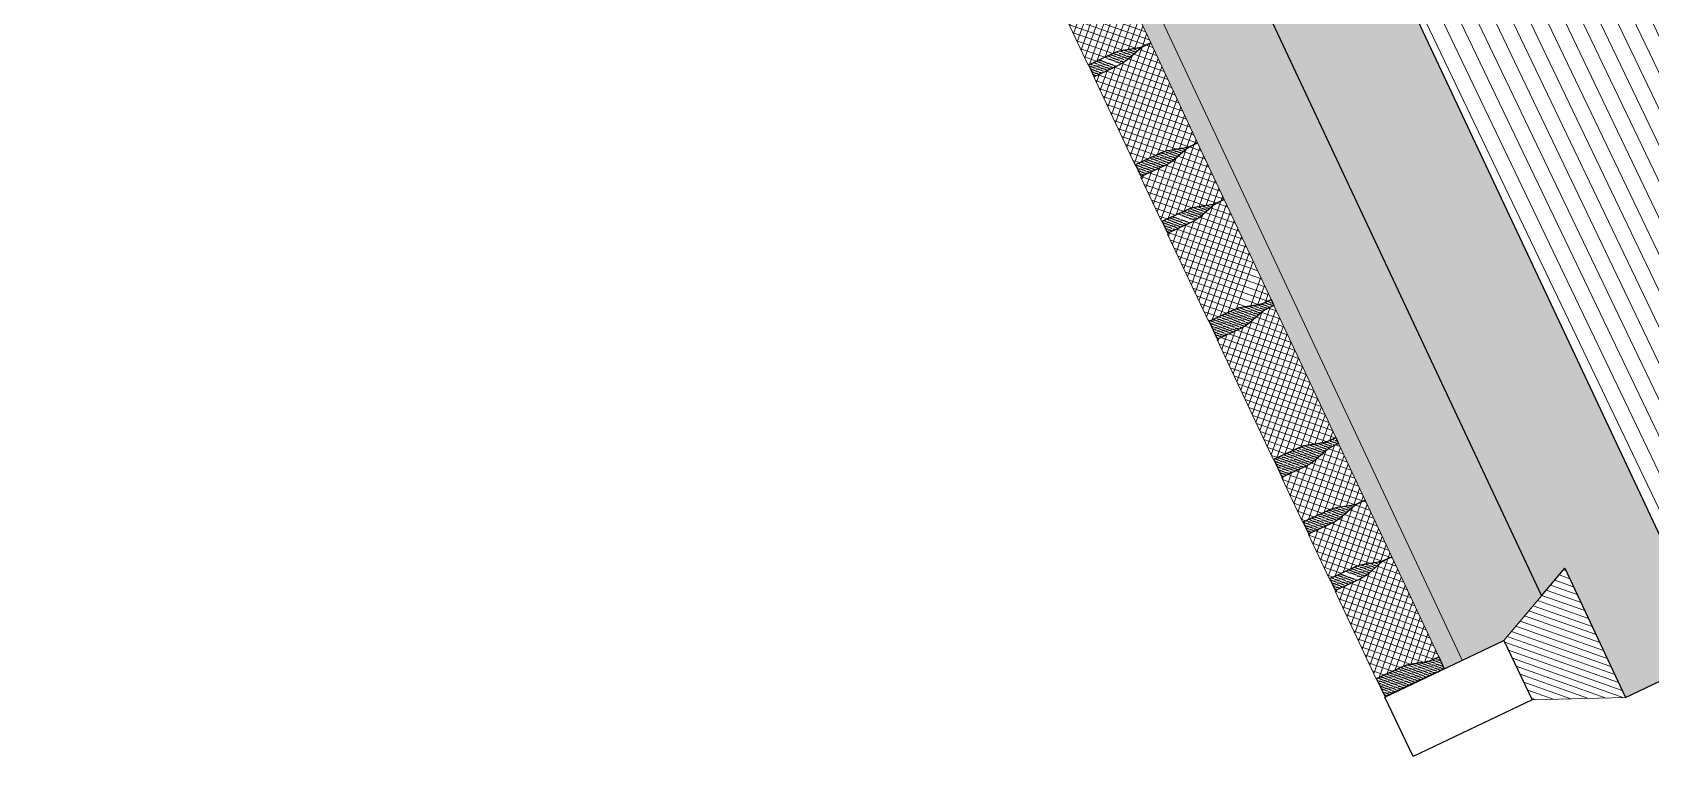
# Model space of a CAD drawing. Header units: metres. Extents: x 678805 to 1359287, y 2747329 to 5497370.
# Drawn here: x 679488.999 to 679491.453, y 2747419.36 to 2747420.459 of the extents above; entities that cross this region are included whole.
import ezdxf

# ---------------------------------------------------------------- set-up
doc = ezdxf.new("R2010")
doc.units = ezdxf.units.M
doc.layers.add('02-L-Waterfeatures 01', color=7, linetype='Continuous', true_color=0x4da6ff)
doc.layers.add('XREF_MON_WATERFEATURE$0$EIT_3 TR sorra', color=7, linetype='Continuous', true_color=0xd8ceb0)
doc.layers.add('XREF_MON_WATERFEATURE$0$-aux', color=50, linetype='Continuous', plot=False)
doc.layers.add('XREF_MON_WATERFEATURE$0$00_Aux', color=6, linetype='Continuous', plot=False)
doc.layers.add('XREF_MON_WATERFEATURE$0$02-L-projecció', color=7, linetype='Continuous', lineweight=5, true_color=0x636363)
doc.layers.add('XREF_MON_WATERFEATURE$0$3-TR tot_u', color=7, linetype='Continuous', lineweight=5, true_color=0x787878)
for name, color, linetype, lineweight in [('XREF_MON_WATERFEATURE$0$02-L-seccionat', 6, 'Continuous', 5), ('XREF_MON_WATERFEATURE$0$3-TR Formigó', 252, 'Continuous', 0), ('XREF_MON_WATERFEATURE$0$3-TR terra compactada', 45, 'Continuous', 0), ('XREF_MON_WATERFEATURE$0$3-TR Tot-u', 37, 'Continuous', 0)]:
    doc.layers.add(name, color=color, linetype=linetype, lineweight=lineweight)
pattern_1 = [(44.99999999989513, (-44.29588849237189, 27.28870048653334), (-0.006735192090789539, 0.006735192090814188), []), (134.999999999895, (-44.29588849237189, 27.28870048653334), (-0.006735192090814189, -0.006735192090789538), [])]
pattern_2 = [(43.98579928964266, (-30.28325348580256, -73.86376115307212), (0.001927275125572215, 0.00660389192404396), [0.008532812500000058, -0.001706562500000013, 0, -0.001706562500000013])]

# ---------------------------------------------------------------- blocks, each defined once
blk = doc.blocks.new('XREF_MON_WATERFEATURE$0$Font')
at = {"layer": 'XREF_MON_WATERFEATURE$0$3-TR Formigó'}
h = blk.add_hatch(dxfattribs=at)
h.set_pattern_fill('ANSI37', color=256, scale=0.002999999999999999, angle=-18.27604261032589, style=0)
h.set_pattern_definition(pattern_1)
edge = h.paths.add_edge_path()
edge.add_line((-1.163036262616515, -3.871823441702873), (-1.162972360383719, -3.863627911079675))
edge.add_arc((-1.211388445459306, -3.863250386435539), 0.04841755604090864, 359.5532453845096, 375.5522645108986)
edge.add_line((-1.1647436353378, -3.850268803071231), (-1.17052838485688, -3.829483331181109))
edge.add_arc((-1.115476071834564, -3.814161871094257), 0.0571445923871407, 179.5532536024137, 195.5522727286961, ccw=False)
edge.add_line((-1.172618926968426, -3.813716307748109), (-1.172298268880695, -3.772592283785343))
edge.add_line((-1.172298268880695, -3.772592284018174), (-1.173095450736582, -3.772586068371311))
edge.add_line((-1.17309544980526, -3.772586068604141), (-1.173088867682964, -3.771742017474025))
edge.add_line((-1.173088868614286, -3.771742017474025), (-1.318910307250917, -3.770604995079339))
edge.add_line((-1.318910306319594, -3.770604994613677), (-1.318916885415092, -3.771449047140777))
edge.add_line((-1.318916886113584, -3.771449047140777), (-1.319714068202302, -3.771442827302963))
edge.add_line((-1.31971406750381, -3.771442827768624), (-1.32003472559154, -3.812566854991019))
edge.add_arc((-1.37717757280916, -3.812121288385242), 0.05714458379640931, 343.554231245203, 359.5532503714855, ccw=False)
edge.add_line((-1.322370881214738, -3.82829935895279), (-1.328479049261659, -3.848992102313787))
edge.add_arc((-1.282042351551354, -3.862699483055621), 0.04841754998161203, 163.5542306388009, 179.5532497651898)
edge.add_line((-1.330458430107683, -3.862321963068098), (-1.330522334203124, -3.870517492294312))
edge.add_line((-1.330522334203124, -3.870517492061481), (-1.163036263547838, -3.871823441470042))
h = blk.add_hatch(dxfattribs=at)
h.set_pattern_fill('ANSI37', color=256, scale=0.002999999999999999, angle=-18.27604261032589, style=0)
h.set_pattern_definition(pattern_1)
edge = h.paths.add_edge_path()
edge.add_line((-1.068076093215495, -3.872567444574088), (-1.068012188188732, -3.864371915347874))
edge.add_arc((-1.116428280714899, -3.863994400016963), 0.04841756399451735, 359.5532561195993, 375.5522752459881)
edge.add_line((-1.069783465471119, -3.851012805942446), (-1.075568214990199, -3.830227335449308))
edge.add_arc((-1.020515900570899, -3.814905878156424), 0.05714459360587391, 179.5532500560626, 195.552269182345, ccw=False)
edge.add_line((-1.077658755239099, -3.814460312016308), (-1.077338096685708, -3.773336289916188))
edge.add_line((-1.077338096685708, -3.773336289916188), (-1.078135278075933, -3.773330072872341))
edge.add_line((-1.078135279007256, -3.773330072406679), (-1.078128697350621, -3.772486021276563))
edge.add_line((-1.078128696419299, -3.772486021276563), (-1.151424262672663, -3.771914510987699))
edge.add_line((-1.151424263603985, -3.77191451145336), (-1.151430845493451, -3.772758562117815))
edge.add_line((-1.15143084526062, -3.772758561884984), (-1.152228026418015, -3.772752341581509))
edge.add_line((-1.152228026650846, -3.772752341348678), (-1.152548684738576, -3.813876369036734))
edge.add_arc((-1.209691532421857, -3.813430806621909), 0.05714458495983928, 343.55423481017897, 359.5532539364614, ccw=False)
edge.add_line((-1.154884838499129, -3.829608873929828), (-1.160993007477373, -3.850301617756486))
edge.add_arc((-1.114556307438761, -3.864008997566998), 0.04841755139078339, 163.5542328879753, 179.5532520143642)
edge.add_line((-1.162972387857735, -3.863631478743628), (-1.163036290556192, -3.871827007969841))
edge.add_line((-1.163036290556192, -3.871827007969841), (-1.068076093681157, -3.872567444806919))
h = blk.add_hatch(dxfattribs=at)
h.set_pattern_fill('ANSI37', color=256, scale=0.002999999999999999, angle=-18.27604261032589, style=0)
h.set_pattern_definition(pattern_1)
edge = h.paths.add_edge_path()
edge.add_line((-0.9731158390641212, -3.873300814069808), (-0.9730519340373576, -3.865105285309255))
edge.add_arc((-1.021468025632203, -3.864727769978344), 0.04841756399451735, 359.5532561195993, 375.5522752459881)
edge.add_line((-0.9748232117854059, -3.851746176136658), (-0.9806079617701471, -3.83096070564352))
edge.add_arc((-0.9255556468851864, -3.81563925021328), 0.05714459172742452, 179.5532486136175, 195.5522677398999, ccw=False)
edge.add_line((-0.9826985006220639, -3.815193682443351), (-0.9823778425343335, -3.774069659877568))
edge.add_line((-0.9823778429999948, -3.774069659411907), (-0.9831750243902206, -3.774063441436738))
edge.add_line((-0.9831750243902206, -3.774063441203907), (-0.9831684427335858, -3.773219391936436))
edge.add_line((-0.9831684431992471, -3.773219392169267), (-1.056464009452611, -3.772647879552096))
edge.add_line((-1.056464009452611, -3.772647879784927), (-1.056470591574907, -3.773491931846365))
edge.add_line((-1.056470590643585, -3.773491932079196), (-1.057267771568149, -3.773485712241381))
edge.add_line((-1.057267772499472, -3.77348571177572), (-1.057588430587202, -3.814609739463776))
edge.add_arc((-1.114731277804822, -3.81416418030858), 0.05714458446835607, 343.55423812876256, 359.553257255045, ccw=False)
edge.add_line((-1.059924583416432, -3.830342244589701), (-1.066032753325999, -3.851034987485036))
edge.add_arc((-1.019596053287387, -3.864742363803089), 0.04841755089930013, 163.5542368047178, 179.5532559311067)
edge.add_line((-1.068012132775038, -3.864364848006517), (-1.068076035939157, -3.872560376767069))
edge.add_line((-1.068076035939157, -3.872560376767069), (-0.9731158390641212, -3.873300814069808))
h = blk.add_hatch(dxfattribs=at)
h.set_pattern_fill('ANSI37', color=256, scale=0.002999999999999999, angle=-18.27604261032589, style=0)
h.set_pattern_definition(pattern_1)
edge = h.paths.add_edge_path()
edge.add_line((-0.7418861268088222, -3.875103799626231), (-0.7418222222477198, -3.866908269934356))
edge.add_arc((-0.790238309185952, -3.866530753904954), 0.04841755879897958, 359.5532549376188, 375.5522740640078)
edge.add_line((-0.7435934990644455, -3.853549162391573), (-0.7493782481178641, -3.832763691432774))
edge.add_arc((-0.6943259313702583, -3.817442230414599), 0.05714459570422878, 179.5532531614392, 195.5522722877216, ccw=False)
edge.add_line((-0.7514687897637486, -3.816996667068452), (-0.7511481316760182, -3.775872642640024))
edge.add_line((-0.7511481316760182, -3.775872642174363), (-0.7519453121349216, -3.775866426993161))
edge.add_line((-0.7519453126005828, -3.775866427458823), (-0.7519387318752706, -3.775022377260029))
edge.add_line((-0.751938730943948, -3.775022377260029), (-0.9515041131526232, -3.773466293700039))
edge.add_line((-0.9515041131526232, -3.773466293234378), (-0.9515106952749193, -3.774310344830155))
edge.add_line((-0.9515106957405806, -3.774310345295817), (-0.9523078761994839, -3.774304126854986))
edge.add_line((-0.9523078766651452, -3.774304126389325), (-0.9526285352185369, -3.815428151749074))
edge.add_arc((-1.009771389886737, -3.814982590498403), 0.05714459157949218, 343.5542357957462, 359.55325492202866, ccw=False)
edge.add_line((-0.9549646889790893, -3.831160658504814), (-0.9610728584229946, -3.85185340186581))
edge.add_arc((-0.9146361593157053, -3.865560779813677), 0.04841755114504179, 163.5542348463463, 179.5532539727352)
edge.add_line((-0.9630522383376956, -3.865183263085783), (-0.9631161415018141, -3.873378791846335))
edge.add_line((-0.9631161415018141, -3.873378791613504), (-0.7418861272744834, -3.875103799859062))
h = blk.add_hatch(dxfattribs=at)
h.set_pattern_fill('ANSI37', color=256, scale=0.002999999999999999, angle=-18.27604261032589, style=0)
h.set_pattern_definition(pattern_1)
edge = h.paths.add_edge_path()
edge.add_line((-0.5644003860652447, -3.876491218106821), (-0.5643364838324487, -3.868295687949285))
edge.add_arc((-0.612752569373697, -3.867918163537979), 0.04841755769945276, 359.5532451242807, 375.5522642506697)
edge.add_line((-0.5661077587865293, -3.85493657970801), (-0.5718925083056092, -3.83415110828355))
edge.add_arc((-0.5168401915580034, -3.818829649593681), 0.05714459382577922, 179.5532517189943, 195.5522708452767, ccw=False)
edge.add_line((-0.5739830485545099, -3.818384084384888), (-0.573662391398102, -3.777260060887784))
edge.add_line((-0.573662391398102, -3.777260061353445), (-0.5744595727883279, -3.777253845240921))
edge.add_line((-0.5744595723226666, -3.777253845240921), (-0.5744529906660318, -3.776409795042127))
edge.add_line((-0.5744529915973544, -3.776409794576466), (-0.7202744288370013, -3.775272771250457))
edge.add_line((-0.7202744288370013, -3.775272771483287), (-0.7202810090966523, -3.776116823544726))
edge.add_line((-0.720281008630991, -3.776116823777556), (-0.7210781914182007, -3.776110603939742))
edge.add_line((-0.721078191883862, -3.776110603939742), (-0.7213988495059311, -3.817234631627798))
edge.add_arc((-0.7785416995175183, -3.816789067350328), 0.05714458686049412, 343.5542333972789, 359.5532525235613, ccw=False)
edge.add_line((-0.7237350037321448, -3.832967136520892), (-0.7298431722447276, -3.853659879416227))
edge.add_arc((-0.6834064731374383, -3.867367260623723), 0.04841755163652518, 163.5542309296038, 179.5532500559927)
edge.add_line((-0.7318225530907512, -3.866989740403369), (-0.7318864571861923, -3.875185269163921))
edge.add_line((-0.7318864571861923, -3.875185268931091), (-0.5644003860652447, -3.876491217873991))
h = blk.add_hatch(dxfattribs=at)
h.set_pattern_fill('ANSI37', color=256, scale=0.002999999999999999, angle=-18.27604261032589, style=0)
h.set_pattern_definition(pattern_1)
edge = h.paths.add_edge_path()
edge.add_line((-0.4694402148015797, -3.877235152292997), (-0.4693763102404773, -3.869039622601122))
edge.add_arc((-0.5177924009039998, -3.868662107735872), 0.04841756233597327, 359.5532563798284, 375.5522755062173)
edge.add_line((-0.4711475875228643, -3.855680514127016), (-0.476932336576283, -3.834895043633878))
edge.add_arc((-0.4218800207599998, -3.819573584478348), 0.05714459382577926, 179.5532517189943, 195.5522708452767, ccw=False)
edge.add_line((-0.4790228782221675, -3.819128019735217), (-0.4787022196687758, -3.778003997169435))
edge.add_line((-0.4787022196687758, -3.778003996703774), (-0.479499401524663, -3.777997779659927))
edge.add_line((-0.4794994010590017, -3.777997779659927), (-0.4794928189367056, -3.777153728995472))
edge.add_line((-0.4794928184710443, -3.777153729461133), (-0.5527883847244084, -3.776582218240947))
edge.add_line((-0.5527883851900697, -3.776582217775285), (-0.5527949673123658, -3.777426268905401))
edge.add_line((-0.5527949668467045, -3.777426269371063), (-0.5535921477712691, -3.777420049533248))
edge.add_line((-0.5535921482369304, -3.777420049067587), (-0.5539128058589995, -3.818544077221304))
edge.add_arc((-0.611055651679635, -3.818098514340818), 0.05714458330492601, 343.55423456378713, 359.5532536900696, ccw=False)
edge.add_line((-0.5562489600852132, -3.834276581648737), (-0.5623571290634573, -3.854969324544072))
edge.add_arc((-0.5159204285591841, -3.868676705984399), 0.04841755329143844, 163.5542312204068, 179.5532503467957)
edge.add_line((-0.5643365099094808, -3.868299186229706), (-0.5644004121422768, -3.876494714990258))
edge.add_line((-0.5644004116766155, -3.876494714524597), (-0.4694402148015797, -3.877235152292997))
h = blk.add_hatch(dxfattribs=at)
h.set_pattern_fill('ANSI37', color=256, scale=0.002999999999999999, angle=-18.27604261032589, style=0)
h.set_pattern_definition(pattern_1)
edge = h.paths.add_edge_path()
edge.add_line((-0.3019541441462934, -3.878541100770235), (-0.3018902409821749, -3.87034557107836))
edge.add_arc((-0.3503063255921006, -3.86996804876253), 0.04841755626081401, 359.553247347177, 375.5522664735659)
edge.add_line((-0.3036615164019167, -3.856986463535577), (-0.3094462659209967, -3.836200991179794))
edge.add_arc((-0.2543939552269876, -3.820879531558603), 0.05714458907005258, 179.5532540433883, 195.5522731696707, ccw=False)
edge.add_line((-0.3115368080325425, -3.820433968910947), (-0.3112161499448121, -3.77930994448252))
edge.add_line((-0.3112161499448121, -3.77930994448252), (-0.3120133318006992, -3.779303728369996))
edge.add_line((-0.3120133313350379, -3.779303728369996), (-0.3120067487470806, -3.778459678636864))
edge.add_line((-0.3120067482814193, -3.778459678404033), (-0.4578281869180501, -3.777322654612362))
edge.add_line((-0.4578281873837113, -3.777322654845193), (-0.457834767177701, -3.778166707837954))
edge.add_line((-0.4578347676433623, -3.778166707837954), (-0.4586319499649107, -3.778160487534478))
edge.add_line((-0.4586319494992495, -3.778160487767309), (-0.4589526071213186, -3.819284514989704))
edge.add_arc((-0.5160954538732767, -3.818838950246572), 0.05714458355066769, 343.5542329044951, 359.5532520307775, ccw=False)
edge.add_line((-0.461288760881871, -3.835017019417137), (-0.4673969293944538, -3.855709763243794))
edge.add_arc((-0.4209602321498096, -3.869417143752798), 0.04841754998161192, 163.5542306388009, 179.5532497651898)
edge.add_line((-0.4693763107061386, -3.869039623066783), (-0.4694402148015797, -3.877235152292997))
edge.add_line((-0.4694402148015797, -3.877235152292997), (-0.3019541446119547, -3.878541100770235))
h = blk.add_hatch(dxfattribs=at)
h.set_pattern_fill('ANSI37', color=256, scale=0.002999999999999999, angle=-18.27604261032589, style=0)
h.set_pattern_definition(pattern_1)
edge = h.paths.add_edge_path()
edge.add_line((-0.08072412852197886, -3.880266084801406), (-0.08066022396087646, -3.872070555109531))
edge.add_arc((-0.1290763113647699, -3.871693036984652), 0.04841755857907416, 359.5532529749511, 375.5522721013401)
edge.add_line((-0.0824315007776022, -3.858711446635425), (-0.08821625029668212, -3.837925974745303))
edge.add_arc((-0.03316393308341503, -3.822604513727129), 0.0571445957042288, 179.5532531614392, 195.5522722877216, ccw=False)
edge.add_line((-0.09030679194256663, -3.822158950846642), (-0.08998613385483623, -3.781034927349538))
edge.add_line((-0.08998613432049751, -3.781034926883876), (-0.09078331431373954, -3.781028711702675))
edge.add_line((-0.09078331384807825, -3.781028712168336), (-0.0907767335884273, -3.780184661969543))
edge.add_line((-0.09077673312276602, -3.780184661503881), (-0.2903421153314412, -3.778628578409553))
edge.add_line((-0.2903421157971025, -3.778628578642383), (-0.2903486979193985, -3.779472628841177))
edge.add_line((-0.2903486979193985, -3.779472628608346), (-0.2911458783783019, -3.779466410167515))
edge.add_line((-0.2911458783783019, -3.779466410633177), (-0.2914665364660323, -3.820590436458588))
edge.add_arc((-0.3486093915998936, -3.820144876372069), 0.05714459298866387, 343.5542377014293, 359.5532568277118, ccw=False)
edge.add_line((-0.2938026897609234, -3.836322943447158), (-0.29991085967049, -3.857015686342493))
edge.add_arc((-0.2534741596318781, -3.870723064057529), 0.04841755114504179, 163.5542348463463, 179.5532539727352)
edge.add_line((-0.301890239585191, -3.870345547096804), (-0.3019541432149708, -3.878541075857356))
edge.add_line((-0.3019541427493095, -3.878541076090187), (-0.08072412852197886, -3.880266084801406))
h = blk.add_hatch(dxfattribs=at)
h.set_pattern_fill('ANSI31', color=256, scale=0.003, angle=-18.27604261022104, style=0)
h.set_pattern_definition([(44.99999999999999, (-68.29401626437902, 29.05585278058425), (-0.006735192090801864, 0.006735192090801864), [])])
h.paths.add_polyline_path([(-1.350574634037912, -3.970358102116734), (-1.450574634131044, -3.970358103979379), (-1.508667593821883, -4.099453572183847), (-1.291731706354767, -4.10112016252242)])
at = {"layer": 'XREF_MON_WATERFEATURE$0$3-TR terra compactada'}
h = blk.add_hatch(dxfattribs=at)
h.set_pattern_fill('LINE', color=256, scale=0.0075, style=0)
h.set_pattern_definition([(1.590277340731758e-14, (-1.593001680448651, -7.350061897188425), (0, 0.0238125), [])])
h.paths.add_polyline_path([(-1.508667595218867, -4.250939326127991), (-1.508447191212326, -6.704957016278058), (6.136759905610234, -6.704957016278058), (6.135588984936476, -5.109001578297466), (5.855858366005123, -5.107042916119099), (5.777410773560405, -4.906426052562892), (2.851725396700203, -4.883444252656773), (2.851790635846555, -6.090015882160515), (2.851790635846555, -6.44001635722816), (0.3015535152517259, -6.44002101290971), (0.3017738847993314, -6.090021013282239), (1.392239173408598, -6.090021080803126), (0.8764049969613552, -4.267781088594347)])
at = {"layer": 'XREF_MON_WATERFEATURE$0$3-TR Tot-u'}
h = blk.add_hatch(dxfattribs=at)
h.set_pattern_fill('EARTH', color=256, scale=0.005, angle=-84.07414778341365)
h.set_pattern_definition([(275.9258522165863, (0, -5.240000000223517), (0.0348582512672567, -0.02830242601949161), [0.03175, -0.03175]), (275.9258522165863, (0.01184262707829475, -5.23877078294754), (0.0348582512672567, -0.02830242601949161), [0.03175, -0.03175]), (275.9258522165863, (0.02368525415658951, -5.237541565671563), (0.0348582512672567, -0.02830242601949161), [0.03175, -0.03175]), (5.925852216586342, (0.02804253622889519, -5.241079369327053), (0.02830242601949161, 0.0348582512672567), [0.03174999999999995, -0.03174999999999995]), (5.925852216586342, (0.02927175257354975, -5.252921996172518), (0.02830242601949161, 0.0348582512672567), [0.03174999999999995, -0.03174999999999995]), (5.925852216586342, (0.03050097078084946, -5.264764622785151), (0.02830242601949161, 0.0348582512672567), [0.03174999999999995, -0.03174999999999995])])
h.paths.add_polyline_path([(-1.508667595218867, -4.250939326127991), (0.8764049969613552, -4.267781088594347), (0.9308232595212758, -4.460019484162331), (1.701575445476919, -4.460021034348756), (1.70157668646425, -4.240018244367093), (1.076404489111155, -4.240017043426633), (1.02797640953213, -4.068939619231969), (-1.314310426358134, -4.050945227965713), (-1.291731706354767, -4.10112016252242), (-1.508667594753206, -4.099453574046493)])
at = {"layer": 'XREF_MON_WATERFEATURE$0$3-TR tot_u'}
h = blk.add_hatch(dxfattribs=at)
h.set_pattern_fill('AR-CONC', color=256, scale=0.0002499999999999998, angle=90.27678088138283)
h.set_pattern_definition([(158.5528234916038, (-44.29588849237189, 27.28870048653334), (-0.01071414020334408, 0.04444703537656459), [0.004762499999999992, -0.05238749999999993]), (103.5528234916037, (-44.29588849237189, 27.28870048653334), (-0.042478511822929, -0.02355052202099123), [0.003809999999999991, -0.04191014604249987]), (209.0042681916038, (-44.2967813340947, 27.29240439366549), (-0.05319265014223656, 0.02089651386113734), [0.004047502199999994, -0.04452256114999994]), (154.7370234916037, (-44.3079284816049, 27.28465961525217), (-0.01159854796105582, 0.06759205884945055), [0.007143749999999993, -0.07858124999999992]), (205.1883811016037, (-44.30889503285289, 27.29029227979481), (-0.07752613342460271, 0.03658516449488299), [0.006071255784999993, -0.0667839020399999]), (99.73697466160382, (-44.3079284816049, 27.28465961525217), (-0.07752613342278558, 0.036585164499046), [0.005714991767499992, -0.06286493297999987]), (129.5528234916038, (-44.30693892017007, 27.29168982687406), (0.01217751511735448, 0.04406843003303179), [0.004762499999999994, -0.05238749999999995]), (74.55282349160389, (-44.30693892017007, 27.29168982687406), (-0.04856998646426809, -3.622266203678892e-06), [0.003809999999999993, -0.0419099999999999]), (180.0042684916038, (-44.30592412641272, 27.2953621968627), (-0.03639247154533939, 0.04406480761108346), [0.004047502199999996, -0.04452248439999996]), (146.0528234916038, (-44.29588849237189, 27.28870048653334), (-0.02028587552938745, -0.005993882991116795), [0, -0.04140199999999992, 0, -0.04254499999999992, 0, -0.04206874999999992]), (116.0528234916039, (-44.29588849237189, 27.28870048653334), (-0.02905871588294157, 0.007867938773241597), [0, -0.02425699999999995, 0, -0.04044949999999991, 0, -0.01603374999999996]), (76.05282349160386, (-44.29138292139396, 27.27527589770034), (-0.009427757665139926, 0.03259170348029379), [0, -0.01587499999999994, 0, -0.04952999999999987, 0, -0.06572249999999975]), (66.05282349160387, (-44.28936248552054, 27.26925590308383), (-0.01780916575072015, 0.03308521069580599), [0, -0.02063749999999997, 0, -0.03289299999999995, 0, -0.04667249999999994])])
h.paths.add_polyline_path([(-1.314310426358134, -4.050945227965713), (1.02797640953213, -4.068939619231969), (1.199709311127663, -3.920254515949637), (-1.350574633572251, -3.900662205182016), (-1.350574634037912, -3.970358102116734)])
at = {"layer": 'XREF_MON_WATERFEATURE$0$EIT_3 TR sorra'}
h = blk.add_hatch(dxfattribs=at)
h.set_pattern_fill('ANSI36', color=256, scale=0.001075000000000009, angle=-1.014200710357327, style=0, double=1)
h.set_pattern_definition([(43.98579928964266, (-31.04937543347478, -73.85778730502352), (0.001927275125572215, 0.00660389192404396), [0.008532812500000058, -0.001706562500000013, 0, -0.001706562500000013])])
edge = h.paths.add_edge_path()
edge.add_line((-1.330522389151156, -3.870524362428114), (-1.350574634037912, -3.870358099928126))
edge.add_line((-1.350574634037912, -3.870358099695295), (-1.349784060847014, -3.771211736369878))
edge.add_line((-1.349784060381353, -3.771211736369878), (-1.319714095909148, -3.771446202415973))
edge.add_line((-1.319714095909148, -3.771446202415973), (-1.320034782867879, -3.812573725357652))
edge.add_arc((-1.37717763427645, -3.812128164805472), 0.05714458802382308, 343.55423696224, 359.5532560885509, ccw=False)
edge.add_line((-1.322370936628431, -3.828306231182069), (-1.328479105606675, -3.84899897268042))
edge.add_arc((-1.282042411155999, -3.862706349929795), 0.04841754618083148, 163.5542339740263, 179.5532531002391)
edge.add_line((-1.330458485521376, -3.862328832037747), (-1.330522389151156, -3.870524362195283))
edge.add_line((-1.330522389151156, -3.870524362428114), (-1.350574634037912, -3.870358099928126))
h = blk.add_hatch(dxfattribs=at)
h.set_pattern_fill('ANSI36', color=256, scale=0.001075000000000009, angle=-1.014200710357327, style=0, double=1)
h.set_pattern_definition([(43.98579928964266, (-31.14433560520411, -73.85704356315546), (0.001927275125572215, 0.00660389192404396), [0.008532812500000058, -0.001706562500000013, 0, -0.001706562500000013])])
edge = h.paths.add_edge_path()
edge.add_line((-1.163036290090531, -3.871827007038519), (-1.162972386460751, -3.863631477346644))
edge.add_arc((-1.211388466414064, -3.863253959920257), 0.04841755194573052, 359.5532540160058, 375.5522731421178)
edge.add_line((-1.164743663277477, -3.850272370968014), (-1.170528411399573, -3.829486895352602))
edge.add_arc((-1.115476094651967, -3.81416543526575), 0.05714459404591183, 179.5532533819585, 195.5522725081769, ccw=False)
edge.add_line((-1.172618952579796, -3.813719871453941), (-1.172298266086727, -3.772592351771891))
edge.add_line((-1.172298265155405, -3.772592352237552), (-1.152227996382862, -3.772748850286007))
edge.add_line((-1.152227996382862, -3.772748850286007), (-1.152548683341593, -3.813876368105412))
edge.add_arc((-1.209691548720002, -3.813430805923417), 0.05714460175461236, 343.5542356147911, 359.55325474110197, ccw=False)
edge.add_line((-1.154884838499129, -3.829608877422288), (-1.160993007011712, -3.850301617523655))
edge.add_arc((-1.114556317217648, -3.864008997101337), 0.04841754170757537, 163.5542291848739, 179.5532483110867)
edge.add_line((-1.162972387857735, -3.863631475716829), (-1.163036290556192, -3.871827007271349))
h = blk.add_hatch(dxfattribs=at)
h.set_pattern_fill('ANSI36', color=256, scale=0.001075000000000009, angle=-1.014200710357327, style=0, double=1)
h.set_pattern_definition([(43.98579928964266, (-30.88188936235383, -73.8590934460517), (0.001927275125572215, 0.00660389192404396), [0.008532812500000058, -0.001706562500000013, 0, -0.001706562500000013])])
edge = h.paths.add_edge_path()
edge.add_line((-1.06807611649856, -3.872570942621678), (-1.068012215197086, -3.864375413861126))
edge.add_arc((-1.116428303997964, -3.863997894339263), 0.04841756001854546, 359.5532507521934, 375.5522698783054)
edge.add_line((-1.069783492013812, -3.851016305852681), (-1.075568240135908, -3.830230831168592))
edge.add_arc((-1.020515927113593, -3.814909372478724), 0.05714459050891817, 179.5532521600008, 195.5522712862192, ccw=False)
edge.add_line((-1.077658781316131, -3.814463808201253), (-1.077338094823062, -3.773336288984865))
edge.add_line((-1.077338094823062, -3.773336288984865), (-1.05726782605052, -3.773492784239352))
edge.add_line((-1.057267825584859, -3.77349278377369), (-1.05758851300925, -3.814620304387063))
edge.add_arc((-1.114731364883482, -3.814174742437899), 0.0571445882695647, 343.5542353029481, 359.55325442925897, ccw=False)
edge.add_line((-1.059924666769803, -3.83035281044431), (-1.066032835748047, -3.851045551477))
edge.add_arc((-1.019596139900386, -3.864752931986004), 0.04841754832722819, 163.5542303480859, 179.5532494742987)
edge.add_line((-1.068012217059731, -3.864375411067158), (-1.068076118361205, -3.872570944018662))
h = blk.add_hatch(dxfattribs=at)
h.set_pattern_fill('ANSI36', color=256, scale=0.001075000000000009, angle=-1.014200710357327, style=0, double=1)
h.set_pattern_definition([(43.98579928964266, (-30.68196921423078, -73.8606452262029), (0.001927275125572215, 0.00660389192404396), [0.008532812500000058, -0.001706562500000013, 0, -0.001706562500000013])])
edge = h.paths.add_edge_path()
edge.add_line((-0.9631161689758301, -3.87338228430599), (-0.9731158637441695, -3.873304313514382))
edge.add_line((-0.9731158642098308, -3.873304313514382), (-0.9730519619770348, -3.865108784753829))
edge.add_arc((-1.021468046121299, -3.864731262437999), 0.04841755626164657, 359.5532473473155, 375.5522664734275)
edge.add_line((-0.9748232373967767, -3.851749676978216), (-0.9806079869158566, -3.830964201362804))
edge.add_arc((-0.9255556771531701, -3.815642745699733), 0.05714458697192464, 179.5532509380433, 195.5522700642618, ccw=False)
edge.add_line((-0.9826985271647573, -3.815197179559618), (-0.9823778411373496, -3.774069659411907))
edge.add_line((-0.9823778411373496, -3.774069659644738), (-0.9523078771308064, -3.774304126156494))
edge.add_line((-0.9523078766651452, -3.774304125923663), (-0.9526285626925528, -3.815431646537036))
edge.add_arc((-1.009771416895092, -3.814986083423719), 0.05714459182513291, 343.55423413644036, 359.5532532627512, ccw=False)
edge.add_line((-0.9549647164531052, -3.831164153758436), (-0.961072884965688, -3.851856894791126))
edge.add_arc((-0.914636192843318, -3.865564271342009), 0.04841754452591821, 163.5542336832234, 179.5532528094363)
edge.add_line((-0.9630522653460503, -3.865186753217131), (-0.9631161689758301, -3.87338228430599))
edge.add_line((-0.9631161689758301, -3.87338228430599), (-0.9731158637441695, -3.873304313514382))
h = blk.add_hatch(dxfattribs=at)
h.set_pattern_fill('ANSI36', color=256, scale=0.001075000000000009, angle=-1.014200710357327, style=0, double=1)
h.set_pattern_definition([(43.98579928964266, (-30.45073950244114, -73.86244820896536), (0.001927275125572215, 0.00660389192404396), [0.008532812500000058, -0.001706562500000013, 0, -0.001706562500000013])])
edge = h.paths.add_edge_path()
edge.add_line((-0.7318864571861923, -3.875185269163921), (-0.7418861514888704, -3.875107297440991))
edge.add_line((-0.7418861519545317, -3.875107297673821), (-0.7418222497217357, -3.866911767981946))
edge.add_arc((-0.790238328743726, -3.866534247528762), 0.04841755150591978, 359.5532500906702, 375.5522692167822)
edge.add_line((-0.7435935251414776, -3.853552661836147), (-0.7493782741948962, -3.832767186686397))
edge.add_arc((-0.6943259653635323, -3.817445727996528), 0.05714458719182997, 179.5532526009753, 195.5522717271938, ccw=False)
edge.add_line((-0.7514688153751194, -3.817000164184719), (-0.7511481293477118, -3.775872642640024))
edge.add_line((-0.7511481288820505, -3.775872643105686), (-0.7210781641770154, -3.776107109151781))
edge.add_line((-0.7210781639441848, -3.776107109384611), (-0.7213988516014069, -3.817234631860629))
edge.add_arc((-0.7785417032428086, -3.816789069212973), 0.05714458826956481, 343.55423530294814, 359.55325442925897, ccw=False)
edge.add_line((-0.7237350060604513, -3.832967137452215), (-0.729843174573034, -3.853659879416227))
edge.add_arc((-0.6834064815193415, -3.867367256199941), 0.04841754452591821, 163.5542336832234, 179.5532528094363)
edge.add_line((-0.7318225535564125, -3.866989738307893), (-0.731886456720531, -3.875185269396752))
edge.add_line((-0.7318864571861923, -3.875185269163921), (-0.7418861514888704, -3.875107297440991))
h = blk.add_hatch(dxfattribs=at)
h.set_pattern_fill('ANSI36', color=256, scale=0.001075000000000009, angle=-1.014200710357327, style=0, double=1)
h.set_pattern_definition([(43.98579928964266, (-30.54569972725585, -73.86171127017587), (0.001927275125572215, 0.00660389192404396), [0.008532812500000058, -0.001706562500000013, 0, -0.001706562500000013])])
edge = h.paths.add_edge_path()
edge.add_line((-0.5644004116766155, -3.876494714524597), (-0.564336508512497, -3.868299184367061))
edge.add_arc((-0.612752590328455, -3.867921664379537), 0.04841755316446388, 359.5532498304413, 375.5522689565532)
edge.add_line((-0.5661077839322388, -3.854940077988431), (-0.5718925325199962, -3.834154603304341))
edge.add_arc((-0.5168402176350355, -3.818833142518997), 0.05714459404591173, 179.5532533819585, 195.552272508177, ccw=False)
edge.add_line((-0.573983074631542, -3.818387579638511), (-0.573662388138473, -3.777260059956461))
edge.add_line((-0.5736623876728117, -3.7772600594908), (-0.553592118434608, -3.777416556607932))
edge.add_line((-0.553592118434608, -3.777416556607932), (-0.5539128058589995, -3.818544075358659))
edge.add_arc((-0.6110556637868285, -3.818098512943834), 0.05714459513495947, 343.55423462922397, 359.55325375553485, ccw=False)
edge.add_line((-0.5562489605508745, -3.834276583045721), (-0.5623571281321347, -3.854969324544072))
edge.add_arc((-0.5159204378724098, -3.868676708079875), 0.04841754385397232, 163.5542255589339, 179.5532446851467)
edge.add_line((-0.5643365094438195, -3.868299182970077), (-0.5644004121422768, -3.876494714058936))
h = blk.add_hatch(dxfattribs=at)
h.set_pattern_fill('ANSI36', color=256, scale=0.001075000000000009, angle=-1.014200710357327, style=0, double=1)
h.set_pattern_definition(pattern_2)
edge = h.paths.add_edge_path()
edge.add_line((-0.4694402399472892, -3.877238650107756), (-0.4693763377144933, -3.869043121347204))
edge.add_arc((-0.5177924227900803, -3.868665605317801), 0.04841755714126827, 359.5532551979865, 375.5522743240985)
edge.add_line((-0.4711476140655577, -3.855684014037251), (-0.4769323612563312, -3.834898538421839))
edge.add_arc((-0.4218800505623221, -3.819577078334987), 0.05714458907027956, 179.5532540434203, 195.5522731696388, ccw=False)
edge.add_line((-0.479022903367877, -3.819131515687332), (-0.4787022173404694, -3.778003996005282))
edge.add_line((-0.4787022164091468, -3.778003996238112), (-0.458631947170943, -3.778160491026938))
edge.add_line((-0.4586319476366043, -3.778160490561277), (-0.4589526345953345, -3.819288012105972))
edge.add_arc((-0.5160954846069217, -3.818842448294163), 0.05714458686039321, 343.5542333972648, 359.5532525235756, ccw=False)
edge.add_line((-0.4612887892872095, -3.835020517930388), (-0.467396957334131, -3.855713258497417))
edge.add_arc((-0.4209602605551481, -3.86942064226605), 0.04841755047362511, 163.5542267221464, 179.5532458483592)
edge.add_line((-0.4693763386458158, -3.869043118786067), (-0.4694402399472892, -3.877238651737571))
h = blk.add_hatch(dxfattribs=at)
h.set_pattern_fill('ANSI36', color=256, scale=0.001075000000000009, angle=-1.014200710357327, style=0, double=1)
h.set_pattern_definition(pattern_2)
edge = h.paths.add_edge_path()
edge.add_line((-0.3019541702233255, -3.878544598352164), (-0.3018902665935457, -3.870349068660289))
edge.add_arc((-0.350306348875165, -3.869971551233903), 0.04841755360427465, 359.5532537557767, 375.5522728818887)
edge.add_line((-0.3036615438759327, -3.856989962048829), (-0.3094462915323675, -3.836204486433417))
edge.add_arc((-0.2543939738534391, -3.820883027277887), 0.05714459548455035, 179.5532514985391, 195.5522706247576, ccw=False)
edge.add_line((-0.3115368322469294, -3.820437462069094), (-0.3112161457538605, -3.779309943318367))
edge.add_line((-0.3112161452881992, -3.779309942852706), (-0.2911458774469793, -3.779466440435499))
edge.add_line((-0.2911458779126406, -3.77946644066833), (-0.2914665644057095, -3.820593958953395))
edge.add_arc((-0.3486094283871353, -3.820148396771401), 0.05714460175461236, 343.5542356147911, 359.55325474110197, ccw=False)
edge.add_line((-0.2938027186319232, -3.836326468270272), (-0.299910887144506, -3.857019207905978))
edge.add_arc((-0.253474198281765, -3.870726590976119), 0.04841754219905908, 163.5542252681307, 179.5532443943435)
edge.add_line((-0.3018902689218521, -3.870349066099152), (-0.3019541711546481, -3.878544597653672))
h = blk.add_hatch(dxfattribs=at)
h.set_pattern_fill('ANSI36', color=256, scale=0.001075000000000009, angle=-1.014200710357327, style=0, double=1)
h.set_pattern_definition([(62.26184189986371, (23.781633855775, 244.1828092257492), (-0.0002408934136971137, 0.006875154421345005), [0.008532812500000072, -0.001706562500000015, 0, -0.001706562500000015])])
h.paths.add_polyline_path([(-1.350574633572251, -3.900662205182016), (1.199709310662001, -3.92025451362133), (1.199943121057004, -3.890255343168974), (-1.350574634037912, -3.870358099695295)])
at = {"layer": 'XREF_MON_WATERFEATURE$0$-aux'}
for points in [[(-1.330522389151156, -3.870524362428114), (-1.350574634037912, -3.870358099695295), (-1.349784060381353, -3.771211736369878), (-1.319714095909148, -3.771446202415973), (-1.320034782867879, -3.812573725357652, -0.0699225111484148), (-1.322370936628431, -3.828306231182069), (-1.328479105606675, -3.84899897268042, 0.06992251114798485), (-1.330458485521376, -3.862328832037747), (-1.330522389151156, -3.870524362428114), (-1.350574634037912, -3.870358099695295)], [(-1.163036290090531, -3.871827007038519), (-1.163036290090531, -3.871827007038519), (-1.162972386460751, -3.863631477113813, 0.06992251114754273), (-1.164743663277477, -3.850272370968014), (-1.170528410933912, -3.829486895818263, -0.06992251114800961), (-1.172618952579796, -3.813719871453941), (-1.172298265155405, -3.772592352237552), (-1.152227996382862, -3.772748850286007), (-1.152548684272915, -3.813876368105412, -0.0699225111484148), (-1.154884838499129, -3.829608877422288), (-1.160993007011712, -3.850301617523655, 0.06992251114798485), (-1.162972387857735, -3.863631475716829), (-1.163036290090531, -3.871827007038519), (-1.163036290090531, -3.871827007038519)], [(-1.068076118361205, -3.872570944018662), (-1.06807611649856, -3.872570942621678), (-1.068012215197086, -3.864375414326787, 0.06992251114754273), (-1.069783492013812, -3.851016305852681), (-1.075568241067231, -3.830230830702931, -0.06992251114800961), (-1.077658781316131, -3.814463808201253), (-1.077338094823062, -3.773336288984865), (-1.057267825584859, -3.77349278377369), (-1.057588512543589, -3.814620304852724, -0.0699225111484148), (-1.059924666769803, -3.83035281044431), (-1.066032836213708, -3.851045551244169, 0.06992251114798485), (-1.068012217059731, -3.864375411067158), (-1.068076118361205, -3.872570944018662), (-1.06807611649856, -3.872570942621678)], [(-0.9631161689758301, -3.87338228430599), (-0.9731158642098308, -3.873304313514382), (-0.9730519610457122, -3.865108784753829, 0.06992251114754273), (-0.9748232373967767, -3.851749676978216), (-0.9806079869158566, -3.830964202061296, -0.06992251114800961), (-0.9826985271647573, -3.815197179559618), (-0.9823778411373496, -3.774069659644738), (-0.9523078766651452, -3.774304125923663), (-0.9526285622268915, -3.815431646537036, -0.0699225111484148), (-0.9549647164531052, -3.831164153758436), (-0.9610728854313493, -3.851856894325465, 0.06992251114798485), (-0.9630522653460503, -3.865186753217131), (-0.9631161689758301, -3.87338228430599), (-0.9731158642098308, -3.873304313514382)], [(-0.7318864571861923, -3.875185269163921), (-0.7418861519545317, -3.875107297673821), (-0.7418222492560744, -3.866911767981946, 0.06992251114754273), (-0.7435935251414776, -3.853552661836147), (-0.7493782737292349, -3.832767186220735, -0.06992251114800961), (-0.7514688153751194, -3.817000164184719), (-0.7511481288820505, -3.775872643105686), (-0.7210781639441848, -3.776107109384611), (-0.7213988518342376, -3.817234631162137, -0.0699225111484148), (-0.7237350060604513, -3.832967137452215), (-0.729843174573034, -3.853659878950566, 0.06992251114798485), (-0.7318225535564125, -3.866989738307893), (-0.7318864571861923, -3.875185269163921), (-0.7418861519545317, -3.875107297673821)], [(-0.5644004116766155, -3.876494714524597), (-0.5644004116766155, -3.876494714524597), (-0.5643365089781582, -3.868299184367061, 0.06992251114754273), (-0.5661077839322388, -3.854940077988431), (-0.5718925325199962, -3.834154603770003, -0.06992251114800961), (-0.573983074631542, -3.818387579638511), (-0.5736623876728117, -3.7772600594908), (-0.553592118434608, -3.777416556607932), (-0.5539128063246608, -3.81854407582432, -0.0699225111484148), (-0.5562489605508745, -3.834276583045721), (-0.5623571272008121, -3.854969325009733, 0.06992251114798485), (-0.5643365094438195, -3.868299182970077), (-0.5644004116766155, -3.876494714524597), (-0.5644004116766155, -3.876494714524597)], [(-0.4694402404129505, -3.877238651271909), (-0.4694402399472892, -3.877238650107756), (-0.4693763377144933, -3.869043121580034, 0.06992251114754273), (-0.4711476140655577, -3.855684014037251), (-0.4769323621876538, -3.834898537956178, -0.06992251114800961), (-0.479022903367877, -3.819131515687332), (-0.4787022164091468, -3.778003996238112), (-0.4586319476366043, -3.778160490561277), (-0.4589526350609958, -3.819288012105972, -0.0699225111484148), (-0.4612887892872095, -3.835020517930388), (-0.467396957334131, -3.855713258031756, 0.06992251114798485), (-0.4693763386458158, -3.869043118786067), (-0.4694402404129505, -3.877238651271909), (-0.4694402399472892, -3.877238650107756)], [(-0.3019541702233255, -3.878544597886503), (-0.3019541702233255, -3.878544598352164), (-0.301890267059207, -3.870349068427458, 0.06992251114754273), (-0.3036615438759327, -3.856989962048829), (-0.3094462915323675, -3.836204485967755, -0.06992251114800961), (-0.3115368322469294, -3.820437462069094), (-0.3112161452881992, -3.779309942852706), (-0.2911458779126406, -3.77946644066833), (-0.2914665634743869, -3.820593958953395, -0.0699225111484148), (-0.2938027186319232, -3.836326468270272), (-0.2999108866788447, -3.857019207905978, 0.06992251114798485), (-0.3018902689218521, -3.870349066099152), (-0.3019541702233255, -3.878544597886503), (-0.3019541702233255, -3.878544598352164)]]:
    blk.add_lwpolyline(points, format="xyb", dxfattribs=at)
at = {"layer": 'XREF_MON_WATERFEATURE$0$00_Aux'}
blk.add_lwpolyline([(-1.450574634596705, -3.770358099602163), (-1.350574634037912, -3.770358099602163), (-1.350574634037912, -3.970358099788427), (-1.450574634131044, -3.970358100254089), (-1.450574634131044, -3.770358099602163)], dxfattribs=at)
blk.add_lwpolyline([(-1.508667595218867, -4.250939326127991), (0.8764049969613552, -4.267781088594347), (0.9308232595212758, -4.460019484162331), (1.701575445476919, -4.460021034348756), (1.70157668646425, -4.240018244367093), (1.076404489111155, -4.240017043426633), (1.02797640953213, -4.068939619231969), (-1.314310426358134, -4.050945227965713), (-1.291731706354767, -4.10112016252242), (-1.508667594753206, -4.099453574046493)], close=True, dxfattribs=at)
at = {"layer": 'XREF_MON_WATERFEATURE$0$02-L-projecció'}
for points in [[(-1.350574634037912, -3.900662205182016), (1.199709313455969, -3.920254514086992)], [(-1.314310426358134, -4.050945227965713), (1.02797640953213, -4.068939619231969)]]:
    blk.add_lwpolyline(points, dxfattribs=at)
for points in [[(-1.350574634037912, -3.970358102116734), (-1.291731706354767, -4.10112016252242), (-1.508667594753206, -4.099453574046493), (-1.450574633665383, -3.97035810071975)], [(-1.508667595218867, -4.250939326127991), (-1.508447191212326, -6.704957016278058), (6.136759905610234, -6.704957016278058), (6.135588984936476, -5.109001578297466), (5.855858366005123, -5.107042916119099), (5.777410773560405, -4.906426052562892), (2.851725396700203, -4.883444252656773), (2.851790635846555, -6.090015882160515), (2.851790635846555, -6.44001635722816), (0.3015535152517259, -6.44002101290971), (0.3017738847993314, -6.090021013282239), (1.392239173408598, -6.090021080803126), (0.8764049969613552, -4.267781088594347)]]:
    blk.add_lwpolyline(points, close=True, dxfattribs=at)
at = {"layer": 'XREF_MON_WATERFEATURE$0$02-L-seccionat'}
for points in [[(-1.163036262616515, -3.871823441702873), (-1.16297236084938, -3.863627911079675, 0.06992251114875708), (-1.1647436353378, -3.850268803071231), (-1.17052838485688, -3.82948333164677, -0.0699225111482901), (-1.172618926968426, -3.813716307748109), (-1.172298268880695, -3.772592284018174), (-1.17309544980526, -3.772586068604141), (-1.173088868614286, -3.771742017474025), (-1.318910306319594, -3.770604994613677), (-1.318916886113584, -3.771449047140777), (-1.31971406750381, -3.771442827768624), (-1.320034726522863, -3.812566854991019, -0.0699225111482901), (-1.322370881214738, -3.82829935895279), (-1.328479048795998, -3.848992102313787, 0.06992251114875708), (-1.330458430107683, -3.862321963068098), (-1.330522334203124, -3.870517492061481)], [(-1.068076093215495, -3.872567444574088), (-1.06801218772307, -3.864371915813535, 0.06992251114875708), (-1.069783465471119, -3.851012805942446), (-1.075568214990199, -3.830227335914969, -0.0699225111482901), (-1.077658755239099, -3.814460312016308), (-1.077338096685708, -3.773336289916188), (-1.078135279007256, -3.773330072406679), (-1.078128696419299, -3.772486021276563), (-1.151424263603985, -3.77191451145336), (-1.15143084526062, -3.772758561884984), (-1.152228026650846, -3.772752341348678), (-1.152548684738576, -3.813876369269565, -0.0699225111482901), (-1.154884838499129, -3.829608873929828), (-1.160993007477373, -3.850301617989317, 0.06992251114875708), (-1.162972387857735, -3.863631478743628), (-1.163036290556192, -3.871827007969841)], [(-0.9731158390641212, -3.873300814069808), (-0.9730519335716963, -3.865105285309255, 0.06992251114875708), (-0.9748232117854059, -3.851746176136658), (-0.9806079617701471, -3.83096070564352, -0.0699225111482901), (-0.9826985006220639, -3.815193682443351), (-0.9823778429999948, -3.774069659411907), (-0.9831750243902206, -3.774063441203907), (-0.9831684431992471, -3.773219392169267), (-1.056464009452611, -3.772647879784927), (-1.056470590643585, -3.773491932079196), (-1.057267772499472, -3.77348571177572), (-1.057588430587202, -3.814609739696607, -0.0699225111482901), (-1.059924583416432, -3.830342244589701), (-1.066032753325999, -3.851034987485036, 0.06992251114875708), (-1.068012132775038, -3.864364848006517), (-1.068076035939157, -3.872560376767069)], [(-0.7418861268088222, -3.875103799626231), (-0.741822222713381, -3.866908269934356, 0.06992251114875708), (-0.7435934990644455, -3.853549162391573), (-0.7493782490491867, -3.832763691432774, -0.0699225111482901), (-0.7514687897637486, -3.816996667068452), (-0.7511481316760182, -3.775872642174363), (-0.7519453126005828, -3.775866427458823), (-0.751938730943948, -3.775022377260029), (-0.9515041131526232, -3.773466293234378), (-0.9515106957405806, -3.774310345295817), (-0.9523078766651452, -3.774304126389325), (-0.9526285352185369, -3.815428151749074, -0.0699225111482901), (-0.9549646889790893, -3.831160658504814), (-0.961072857491672, -3.851853402331471, 0.06992251114875708), (-0.9630522383376956, -3.865183263085783), (-0.9631161415018141, -3.873378791613504)], [(-0.5644003860652447, -3.876491218106821), (-0.5643364833667874, -3.868295687716454, 0.06992251114875708), (-0.5661077587865293, -3.85493657970801), (-0.5718925078399479, -3.83415110828355, -0.0699225111482901), (-0.5739830485545099, -3.818384084384888), (-0.573662391398102, -3.777260061353445), (-0.5744595723226666, -3.777253845240921), (-0.5744529915973544, -3.776409794576466), (-0.7202744288370013, -3.775272771483287), (-0.720281008630991, -3.776116823777556), (-0.721078191883862, -3.776110603939742), (-0.7213988485746086, -3.817234631394967, -0.0699225111482901), (-0.7237350037321448, -3.832967136520892), (-0.7298431722447276, -3.853659879416227, 0.06992251114875708), (-0.7318225530907512, -3.866989740403369), (-0.7318864571861923, -3.875185268931091)], [(-0.4694402148015797, -3.877235152292997), (-0.4693763107061386, -3.869039622601122, 0.06992251114875708), (-0.4711475875228643, -3.855680514127016), (-0.4769323375076056, -3.834895043168217, -0.0699225111482901), (-0.4790228782221675, -3.819128019735217), (-0.4787022196687758, -3.778003996703774), (-0.4794994010590017, -3.777997779659927), (-0.4794928184710443, -3.777153729461133), (-0.5527883851900697, -3.776582217775285), (-0.5527949668467045, -3.777426269371063), (-0.5535921482369304, -3.777420049067587), (-0.5539128063246608, -3.818544077221304, -0.0699225111482901), (-0.5562489600852132, -3.834276581648737), (-0.5623571281321347, -3.854969325009733, 0.06992251114875708), (-0.5643365099094808, -3.868299186229706), (-0.5644004116766155, -3.876494714524597)], [(-0.3019541441462934, -3.878541100770235), (-0.3018902419134974, -3.87034557107836, 0.06992251114875708), (-0.3036615164019167, -3.856986463535577), (-0.3094462668523192, -3.836200991179794, -0.0699225111482901), (-0.3115368080325425, -3.820433968910947), (-0.3112161499448121, -3.77930994448252), (-0.3120133313350379, -3.779303728369996), (-0.3120067482814193, -3.778459678404033), (-0.4578281873837113, -3.777322654845193), (-0.4578347676433623, -3.778166707837954), (-0.4586319494992495, -3.778160487767309), (-0.4589526066556573, -3.819284514524043, -0.0699225111482901), (-0.461288760881871, -3.835017019417137), (-0.4673969303257763, -3.855709763010964, 0.06992251114875708), (-0.4693763107061386, -3.869039623066783), (-0.4694402148015797, -3.877235152292997)], [(-0.08072412852197886, -3.880266084801406), (-0.08066022442653775, -3.872070555109531, 0.06992251114875708), (-0.0824315007776022, -3.858711446635425), (-0.08821624983102083, -3.837925974978134, -0.0699225111482901), (-0.09030679194256663, -3.822158950846642), (-0.08998613432049751, -3.781034926883876), (-0.09078331384807825, -3.781028712168336), (-0.09077673312276602, -3.780184661503881), (-0.2903421157971025, -3.778628578642383), (-0.2903486979193985, -3.779472628608346), (-0.2911458783783019, -3.779466410633177), (-0.2914665364660323, -3.820590435992926, -0.0699225111482901), (-0.2938026897609234, -3.836322943447158), (-0.2999108592048287, -3.857015686575323, 0.06992251114875708), (-0.301890239585191, -3.870345547096804), (-0.3019541427493095, -3.878541076090187)]]:
    blk.add_lwpolyline(points, format="xyb", close=True, dxfattribs=at)
blk = doc.blocks.new('XREF_MON_WATERFEATURE')
at = {"rotation": 115.5575828960451}
blk.add_blockref('XREF_MON_WATERFEATURE$0$Font', (679487.0654881514, 2747419.041906541), dxfattribs=at)

msp = doc.modelspace()

# ---------------------------------------------------------------- block references
at = {"layer": '02-L-Waterfeatures 01', "color": 18, "true_color": 0x000000}
msp.add_blockref('XREF_MON_WATERFEATURE', (0, 0), dxfattribs=at)

doc.saveas('drawing.dxf')
